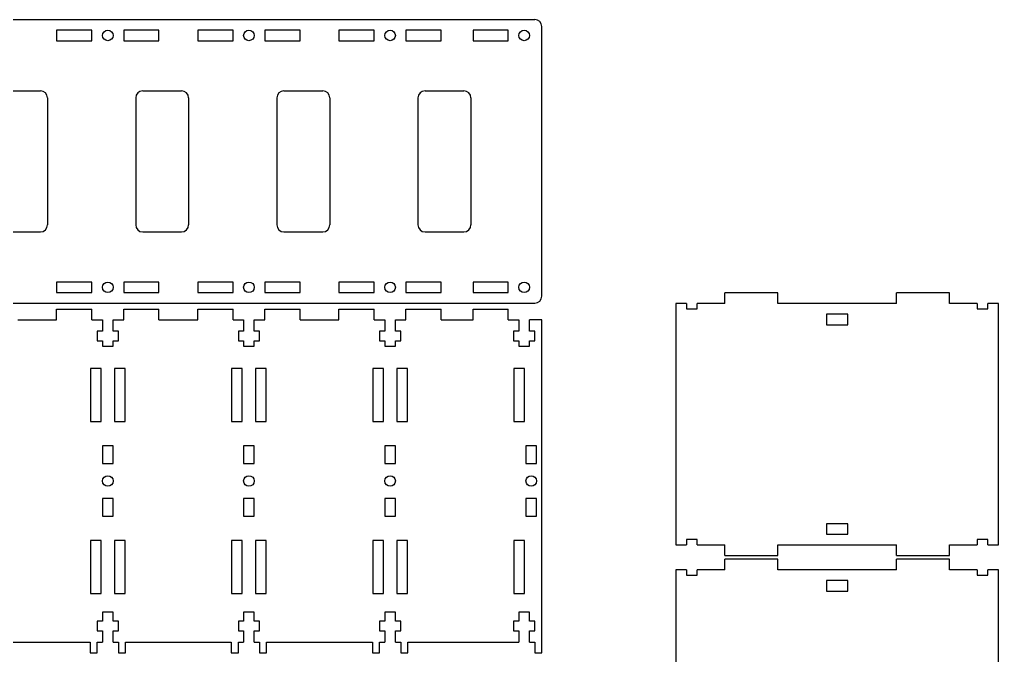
# Model space of a CAD drawing. Header units: millimetres. Extents: x 0 to 575, y 0 to 378.
# Drawn here: x 298 to 575.4, y 198.1 to 378.4 of the extents above; entities that cross this region are included whole.
import ezdxf

# ---------------------------------------------------------------- set-up
doc = ezdxf.new("R2010")
doc.units = ezdxf.units.MM
doc.layers.get('0').update_dxf_attribs({"color": 178, "true_color": 0x000000})
doc.layers.add('cutout', color=1, linetype='Continuous', true_color=0xff0000)

msp = doc.modelspace()

# ---------------------------------------------------------------- linework, layer by layer
for p, q in [((2, 378.4), (444, 378.4)), ((446, 300), (446, 376.4)), ((512.85, 300.9), (497.85, 300.9)), ((497.85, 297.9), (497.85, 300.9)), ((512.85, 297.9), (512.85, 300.9)), ((561.55, 300.9), (546.55, 300.9)), ((546.55, 297.9), (546.55, 300.9)), ((561.55, 297.9), (561.55, 300.9)), ((2, 298), (444, 298)), ((484, 297.9), (484, 229.5)), ((487, 297.9), (484, 297.9)), ((487, 297.9), (487, 296.4)), ((497.85, 297.9), (490, 297.9)), ((490, 296.4), (490, 297.9)), ((546.55, 297.9), (512.85, 297.9)), ((569.4, 297.9), (561.55, 297.9)), ((569.4, 297.9), (569.4, 296.4)), ((575.4, 297.9), (572.4, 297.9)), ((572.4, 296.4), (572.4, 297.9)), ((575.4, 229.5), (575.4, 297.9)), ((308.5, 296.3), (318.5, 296.3)), ((308.5, 293.3), (308.5, 296.3)), ((318.5, 293.3), (318.5, 296.3)), ((327.5, 293.3), (327.5, 296.3)), ((327.5, 296.3), (337.5, 296.3)), ((337.5, 293.3), (337.5, 296.3)), ((348.5, 296.3), (358.5, 296.3)), ((348.5, 293.3), (348.5, 296.3)), ((358.5, 293.3), (358.5, 296.3)), ((367.5, 293.3), (367.5, 296.3)), ((367.5, 296.3), (377.5, 296.3)), ((377.5, 293.3), (377.5, 296.3)), ((388.5, 296.3), (398.5, 296.3)), ((388.5, 293.3), (388.5, 296.3)), ((398.5, 293.3), (398.5, 296.3)), ((407.5, 293.3), (407.5, 296.3)), ((407.5, 296.3), (417.5, 296.3)), ((417.5, 293.3), (417.5, 296.3)), ((426.5, 296.3), (436.5, 296.3)), ((426.5, 293.3), (426.5, 296.3)), ((436.5, 293.3), (436.5, 296.3)), ((487, 296.4), (490, 296.4)), ((569.4, 296.4), (572.4, 296.4)), ((297.5, 293.3), (308.5, 293.3)), ((318.5, 293.3), (321.5, 293.3)), ((321.5, 293.3), (321.5, 290.1)), ((324.5, 290.1), (324.5, 293.3)), ((324.5, 293.3), (327.5, 293.3)), ((337.5, 293.3), (348.5, 293.3)), ((358.5, 293.3), (361.5, 293.3)), ((361.5, 293.3), (361.5, 290.1)), ((364.5, 290.1), (364.5, 293.3)), ((364.5, 293.3), (367.5, 293.3)), ((377.5, 293.3), (388.5, 293.3)), ((398.5, 293.3), (401.5, 293.3)), ((401.5, 293.3), (401.5, 290.1)), ((404.5, 290.1), (404.5, 293.3)), ((404.5, 293.3), (407.5, 293.3)), ((417.5, 293.3), (426.5, 293.3)), ((436.5, 293.3), (439.5, 293.3)), ((439.5, 293.3), (439.5, 290.1)), ((442.5, 290.1), (442.5, 293.3)), ((446, 293.3), (442.5, 293.3)), ((446, 201.9), (446, 293.3)), ((321.5, 290.1), (320, 290.1)), ((320, 290.1), (320, 287.3)), ((326, 290.1), (324.5, 290.1)), ((326, 287.3), (326, 290.1)), ((361.5, 290.1), (360, 290.1)), ((360, 290.1), (360, 287.3)), ((366, 290.1), (364.5, 290.1)), ((366, 287.3), (366, 290.1)), ((401.5, 290.1), (400, 290.1)), ((400, 290.1), (400, 287.3)), ((406, 290.1), (404.5, 290.1)), ((406, 287.3), (406, 290.1)), ((439.5, 290.1), (438, 290.1)), ((438, 290.1), (438, 287.3)), ((444, 290.1), (442.5, 290.1)), ((444, 287.3), (444, 290.1)), ((320, 287.3), (321.5, 287.3)), ((321.5, 287.3), (321.5, 285.8)), ((321.5, 285.8), (324.5, 285.8)), ((324.5, 287.3), (326, 287.3)), ((324.5, 285.8), (324.5, 287.3)), ((360, 287.3), (361.5, 287.3)), ((361.5, 287.3), (361.5, 285.8)), ((361.5, 285.8), (364.5, 285.8)), ((364.5, 287.3), (366, 287.3)), ((364.5, 285.8), (364.5, 287.3)), ((400, 287.3), (401.5, 287.3)), ((401.5, 287.3), (401.5, 285.8)), ((401.5, 285.8), (404.5, 285.8)), ((404.5, 287.3), (406, 287.3)), ((404.5, 285.8), (404.5, 287.3)), ((438, 287.3), (439.5, 287.3)), ((439.5, 287.3), (439.5, 285.8)), ((439.5, 285.8), (442.5, 285.8)), ((442.5, 287.3), (444, 287.3)), ((442.5, 285.8), (442.5, 287.3)), ((490, 231), (487, 231)), ((487, 231), (487, 229.5)), ((490, 229.5), (490, 231)), ((572.4, 231), (569.4, 231)), ((569.4, 231), (569.4, 229.5)), ((572.4, 229.5), (572.4, 231)), ((484, 229.5), (487, 229.5)), ((490, 229.5), (497.85, 229.5)), ((497.85, 226.5), (497.85, 229.5)), ((512.85, 229.5), (546.55, 229.5)), ((512.85, 226.5), (512.85, 229.5)), ((546.55, 226.5), (546.55, 229.5)), ((561.55, 229.5), (569.4, 229.5)), ((561.55, 226.5), (561.55, 229.5)), ((572.4, 229.5), (575.4, 229.5)), ((497.85, 226.5), (512.85, 226.5)), ((512.85, 225.4), (497.85, 225.4)), ((497.85, 222.4), (497.85, 225.4)), ((512.85, 222.4), (512.85, 225.4)), ((546.55, 226.5), (561.55, 226.5)), ((561.55, 225.4), (546.55, 225.4)), ((546.55, 222.4), (546.55, 225.4)), ((561.55, 222.4), (561.55, 225.4)), ((484, 222.4), (484, 154)), ((487, 222.4), (484, 222.4)), ((487, 222.4), (487, 220.9)), ((497.85, 222.4), (490, 222.4)), ((490, 220.9), (490, 222.4)), ((546.55, 222.4), (512.85, 222.4)), ((569.4, 222.4), (561.55, 222.4)), ((569.4, 222.4), (569.4, 220.9)), ((575.4, 222.4), (572.4, 222.4)), ((572.4, 220.9), (572.4, 222.4)), ((575.4, 154), (575.4, 222.4)), ((487, 220.9), (490, 220.9)), ((569.4, 220.9), (572.4, 220.9)), ((324.5, 210.4), (321.5, 210.4)), ((321.5, 210.4), (321.5, 207.9)), ((324.5, 207.9), (324.5, 210.4)), ((364.5, 210.4), (361.5, 210.4)), ((361.5, 210.4), (361.5, 207.9)), ((364.5, 207.9), (364.5, 210.4)), ((404.5, 210.4), (401.5, 210.4)), ((401.5, 210.4), (401.5, 207.9)), ((404.5, 207.9), (404.5, 210.4)), ((442.5, 210.4), (439.5, 210.4)), ((439.5, 210.4), (439.5, 207.9)), ((442.5, 207.9), (442.5, 210.4)), ((320, 207.9), (320, 205.1)), ((321.5, 207.9), (320, 207.9)), ((326, 207.9), (324.5, 207.9)), ((326, 205.1), (326, 207.9)), ((360, 207.9), (360, 205.1)), ((361.5, 207.9), (360, 207.9)), ((366, 207.9), (364.5, 207.9)), ((366, 205.1), (366, 207.9)), ((400, 207.9), (400, 205.1)), ((401.5, 207.9), (400, 207.9)), ((406, 207.9), (404.5, 207.9)), ((406, 205.1), (406, 207.9)), ((438, 207.9), (438, 205.1)), ((439.5, 207.9), (438, 207.9)), ((444, 207.9), (442.5, 207.9)), ((444, 205.1), (444, 207.9)), ((320, 205.1), (321.5, 205.1)), ((321.5, 205.1), (321.5, 201.9)), ((324.5, 205.1), (326, 205.1)), ((324.5, 201.9), (324.5, 205.1)), ((360, 205.1), (361.5, 205.1)), ((361.5, 205.1), (361.5, 201.9)), ((364.5, 205.1), (366, 205.1)), ((364.5, 201.9), (364.5, 205.1)), ((400, 205.1), (401.5, 205.1)), ((401.5, 205.1), (401.5, 201.9)), ((404.5, 205.1), (406, 205.1)), ((404.5, 201.9), (404.5, 205.1)), ((438, 205.1), (439.5, 205.1)), ((439.5, 205.1), (439.5, 201.9)), ((442.5, 205.1), (444, 205.1)), ((442.5, 201.9), (442.5, 205.1)), ((288, 201.9), (318, 201.9)), ((318, 201.9), (318, 198.9)), ((320, 198.9), (320, 201.9)), ((320, 201.9), (321.5, 201.9)), ((324.5, 201.9), (326, 201.9)), ((326, 201.9), (326, 198.9)), ((328, 198.9), (328, 201.9)), ((328, 201.9), (358, 201.9)), ((358, 201.9), (358, 198.9)), ((360, 198.9), (360, 201.9)), ((360, 201.9), (361.5, 201.9)), ((364.5, 201.9), (366, 201.9)), ((366, 201.9), (366, 198.9)), ((368, 198.9), (368, 201.9)), ((368, 201.9), (398, 201.9)), ((398, 201.9), (398, 198.9)), ((400, 198.9), (400, 201.9)), ((400, 201.9), (401.5, 201.9)), ((404.5, 201.9), (406, 201.9)), ((406, 201.9), (406, 198.9)), ((408, 198.9), (408, 201.9)), ((408, 201.9), (439.5, 201.9)), ((442.5, 201.9), (444, 201.9)), ((444, 201.9), (444, 198.9)), ((446, 198.9), (446, 201.9)), ((318, 198.9), (320, 198.9)), ((326, 198.9), (328, 198.9)), ((358, 198.9), (360, 198.9)), ((366, 198.9), (368, 198.9)), ((398, 198.9), (400, 198.9)), ((406, 198.9), (408, 198.9)), ((444, 198.9), (446, 198.9))]:
    msp.add_line(p, q)
for centre, start, end in [((444, 376.4), 0, 90), ((444, 300), 270, 0)]:
    msp.add_arc(centre, 2, start, end)
at = {"layer": 'cutout'}
for p, q in [((318.5, 375.4), (308.5, 375.4)), ((308.5, 375.4), (308.5, 372.4)), ((318.5, 372.4), (318.5, 375.4)), ((337.5, 375.4), (327.5, 375.4)), ((327.5, 375.4), (327.5, 372.4)), ((337.5, 372.4), (337.5, 375.4)), ((358.5, 375.4), (348.5, 375.4)), ((348.5, 375.4), (348.5, 372.4)), ((358.5, 372.4), (358.5, 375.4)), ((377.5, 375.4), (367.5, 375.4)), ((367.5, 375.4), (367.5, 372.4)), ((377.5, 372.4), (377.5, 375.4)), ((398.5, 375.4), (388.5, 375.4)), ((388.5, 375.4), (388.5, 372.4)), ((398.5, 372.4), (398.5, 375.4)), ((417.5, 375.4), (407.5, 375.4)), ((407.5, 375.4), (407.5, 372.4)), ((417.5, 372.4), (417.5, 375.4)), ((436.5, 375.4), (426.5, 375.4)), ((426.5, 375.4), (426.5, 372.4)), ((436.5, 372.4), (436.5, 375.4)), ((308.5, 372.4), (318.5, 372.4)), ((327.5, 372.4), (337.5, 372.4)), ((348.5, 372.4), (358.5, 372.4)), ((367.5, 372.4), (377.5, 372.4)), ((388.5, 372.4), (398.5, 372.4)), ((407.5, 372.4), (417.5, 372.4)), ((426.5, 372.4), (436.5, 372.4)), ((292.9, 358.2), (303.9, 358.2)), ((332.9, 358.2), (343.9, 358.2)), ((372.9, 358.2), (383.9, 358.2)), ((412.9, 358.2), (423.9, 358.2)), ((305.9, 356.2), (305.9, 320.2)), ((330.9, 356.2), (330.9, 320.2)), ((345.9, 356.2), (345.9, 320.2)), ((370.9, 356.2), (370.9, 320.2)), ((385.9, 356.2), (385.9, 320.2)), ((410.9, 356.2), (410.9, 320.2)), ((425.9, 356.2), (425.9, 320.2)), ((292.9, 318.2), (303.9, 318.2)), ((332.9, 318.2), (343.9, 318.2)), ((372.9, 318.2), (383.9, 318.2)), ((412.9, 318.2), (423.9, 318.2)), ((318.5, 304), (308.5, 304)), ((308.5, 304), (308.5, 301)), ((318.5, 301), (318.5, 304)), ((337.5, 304), (327.5, 304)), ((327.5, 304), (327.5, 301)), ((337.5, 301), (337.5, 304)), ((358.5, 304), (348.5, 304)), ((348.5, 304), (348.5, 301)), ((358.5, 301), (358.5, 304)), ((377.5, 304), (367.5, 304)), ((367.5, 304), (367.5, 301)), ((377.5, 301), (377.5, 304)), ((398.5, 304), (388.5, 304)), ((388.5, 304), (388.5, 301)), ((398.5, 301), (398.5, 304)), ((417.5, 304), (407.5, 304)), ((407.5, 304), (407.5, 301)), ((417.5, 301), (417.5, 304)), ((436.5, 304), (426.5, 304)), ((426.5, 304), (426.5, 301)), ((436.5, 301), (436.5, 304)), ((308.5, 301), (318.5, 301)), ((327.5, 301), (337.5, 301)), ((348.5, 301), (358.5, 301)), ((367.5, 301), (377.5, 301)), ((388.5, 301), (398.5, 301)), ((407.5, 301), (417.5, 301)), ((426.5, 301), (436.5, 301)), ((532.7, 294.9), (526.7, 294.9)), ((526.7, 294.9), (526.7, 291.9)), ((532.7, 291.9), (532.7, 294.9)), ((526.7, 291.9), (532.7, 291.9)), ((321.1, 279.45), (318.1, 279.45)), ((318.1, 279.45), (318.1, 264.45)), ((321.1, 264.45), (321.1, 279.45)), ((327.9, 279.45), (324.9, 279.45)), ((324.9, 279.45), (324.9, 264.45)), ((327.9, 264.45), (327.9, 279.45)), ((361.1, 279.45), (358.1, 279.45)), ((358.1, 279.45), (358.1, 264.45)), ((361.1, 264.45), (361.1, 279.45)), ((367.9, 279.45), (364.9, 279.45)), ((364.9, 279.45), (364.9, 264.45)), ((367.9, 264.45), (367.9, 279.45)), ((401.1, 279.45), (398.1, 279.45)), ((398.1, 279.45), (398.1, 264.45)), ((401.1, 264.45), (401.1, 279.45)), ((407.9, 279.45), (404.9, 279.45)), ((404.9, 279.45), (404.9, 264.45)), ((407.9, 264.45), (407.9, 279.45)), ((441.1, 279.45), (438.1, 279.45)), ((438.1, 279.45), (438.1, 264.45)), ((441.1, 264.45), (441.1, 279.45)), ((318.1, 264.45), (321.1, 264.45)), ((324.9, 264.45), (327.9, 264.45)), ((358.1, 264.45), (361.1, 264.45)), ((364.9, 264.45), (367.9, 264.45)), ((398.1, 264.45), (401.1, 264.45)), ((404.9, 264.45), (407.9, 264.45)), ((438.1, 264.45), (441.1, 264.45)), ((324.5, 257.6), (321.5, 257.6)), ((321.5, 257.6), (321.5, 252.6)), ((324.5, 252.6), (324.5, 257.6)), ((364.5, 257.6), (361.5, 257.6)), ((361.5, 257.6), (361.5, 252.6)), ((364.5, 252.6), (364.5, 257.6)), ((404.5, 257.6), (401.5, 257.6)), ((401.5, 257.6), (401.5, 252.6)), ((404.5, 252.6), (404.5, 257.6)), ((444.5, 257.6), (441.5, 257.6)), ((441.5, 257.6), (441.5, 252.6)), ((444.5, 252.6), (444.5, 257.6)), ((321.5, 252.6), (324.5, 252.6)), ((361.5, 252.6), (364.5, 252.6)), ((401.5, 252.6), (404.5, 252.6)), ((441.5, 252.6), (444.5, 252.6)), ((324.5, 242.6), (321.5, 242.6)), ((321.5, 242.6), (321.5, 237.6)), ((324.5, 237.6), (324.5, 242.6)), ((364.5, 242.6), (361.5, 242.6)), ((361.5, 242.6), (361.5, 237.6)), ((364.5, 237.6), (364.5, 242.6)), ((404.5, 242.6), (401.5, 242.6)), ((401.5, 242.6), (401.5, 237.6)), ((404.5, 237.6), (404.5, 242.6)), ((444.5, 242.6), (441.5, 242.6)), ((441.5, 242.6), (441.5, 237.6)), ((444.5, 237.6), (444.5, 242.6)), ((321.5, 237.6), (324.5, 237.6)), ((361.5, 237.6), (364.5, 237.6)), ((401.5, 237.6), (404.5, 237.6)), ((441.5, 237.6), (444.5, 237.6)), ((532.7, 235.5), (526.7, 235.5)), ((526.7, 235.5), (526.7, 232.5)), ((532.7, 232.5), (532.7, 235.5)), ((321.1, 230.75), (318.1, 230.75)), ((318.1, 230.75), (318.1, 215.75)), ((321.1, 215.75), (321.1, 230.75)), ((327.9, 230.75), (324.9, 230.75)), ((324.9, 230.75), (324.9, 215.75)), ((327.9, 215.75), (327.9, 230.75)), ((361.1, 230.75), (358.1, 230.75)), ((358.1, 230.75), (358.1, 215.75)), ((361.1, 215.75), (361.1, 230.75)), ((367.9, 230.75), (364.9, 230.75)), ((364.9, 230.75), (364.9, 215.75)), ((367.9, 215.75), (367.9, 230.75)), ((401.1, 230.75), (398.1, 230.75)), ((398.1, 230.75), (398.1, 215.75)), ((401.1, 215.75), (401.1, 230.75)), ((407.9, 230.75), (404.9, 230.75)), ((404.9, 230.75), (404.9, 215.75)), ((407.9, 215.75), (407.9, 230.75)), ((441.1, 230.75), (438.1, 230.75)), ((438.1, 230.75), (438.1, 215.75)), ((441.1, 215.75), (441.1, 230.75)), ((526.7, 232.5), (532.7, 232.5)), ((532.7, 219.4), (526.7, 219.4)), ((526.7, 219.4), (526.7, 216.4)), ((532.7, 216.4), (532.7, 219.4)), ((526.7, 216.4), (532.7, 216.4)), ((318.1, 215.75), (321.1, 215.75)), ((324.9, 215.75), (327.9, 215.75)), ((358.1, 215.75), (361.1, 215.75)), ((364.9, 215.75), (367.9, 215.75)), ((398.1, 215.75), (401.1, 215.75)), ((404.9, 215.75), (407.9, 215.75)), ((438.1, 215.75), (441.1, 215.75))]:
    msp.add_line(p, q, dxfattribs=at)
for centre in [(323, 373.9), (363, 373.9), (403, 373.9), (441, 373.9), (323, 302.5), (363, 302.5), (403, 302.5), (441, 302.5), (323, 247.6), (363, 247.6), (403, 247.6), (443, 247.6)]:
    msp.add_circle(centre, 1.5, dxfattribs=at)
for centre, start, end in [((303.9, 356.2), 0, 90), ((332.9, 356.2), 90, 180), ((343.9, 356.2), 0, 90), ((372.9, 356.2), 90, 180), ((383.9, 356.2), 0, 90), ((412.9, 356.2), 90, 180), ((423.9, 356.2), 0, 90), ((303.9, 320.2), 270, 0), ((332.9, 320.2), 180, 270), ((343.9, 320.2), 270, 0), ((372.9, 320.2), 180, 270), ((383.9, 320.2), 270, 0), ((412.9, 320.2), 180, 270), ((423.9, 320.2), 270, 0)]:
    msp.add_arc(centre, 2, start, end, dxfattribs=at)

doc.saveas('drawing.dxf')
